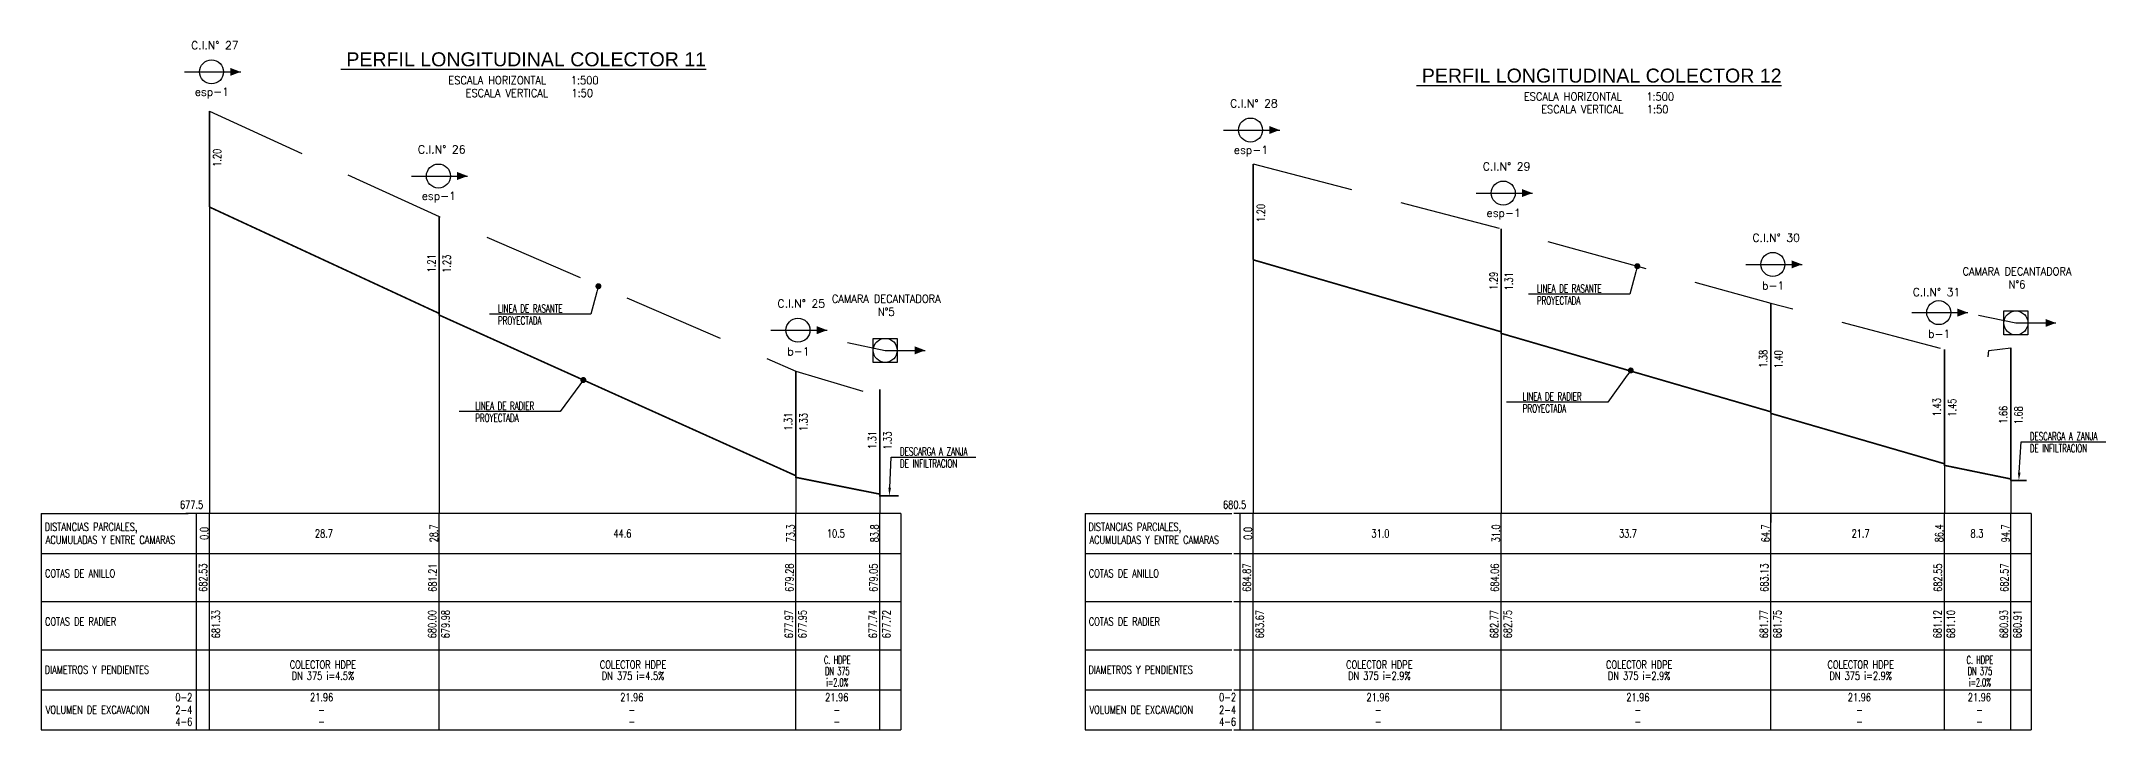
# Model space of a CAD drawing. Extents: x 350769 to 354978, y 6304672 to 6307963.
# Drawn here: x 354094.8 to 354352.9, y 6304674.9 to 6304761 of the extents above; entities that cross this region are included whole.
import ezdxf
from ezdxf import colors
from ezdxf.entities.mleader import LeaderData, LeaderLine
from ezdxf.enums import TextEntityAlignment as Align
from ezdxf.math import Vec2, Vec3

# ---------------------------------------------------------------- set-up
doc = ezdxf.new("R2010")
doc.units = 0
doc.linetypes.add('DASHED', pattern=[19.049999999999997, 12.7, -6.35])
doc.layers.get('0').update_dxf_attribs({"linetype": 'CONTINUOUS'})
for name, color, linetype in [('00-ALL SALIDA SUMIDERO', 1, 'CONTINUOUS'), ('00-FORMATO', 6, 'CONTINUOUS'), ('00_All ext_Txt', 4, 'CONTINUOUS'), ('03_Pav ext_Cota 250', 7, 'CONTINUOUS'), ('03_S2_Pav ext_Borde vereda', 7, 'CONTINUOUS'), ('05', 3, 'CONTINUOUS'), ('C-ROAD-PROF', 3, 'CONTINUOUS'), ('Perfil perfil cajon', 6, 'CONTINUOUS'), ('Perfil perfil texto', 3, 'CONTINUOUS')]:
    doc.layers.add(name, color=color, linetype=linetype)
doc.styles.add('lluvias DET-ROMANS', font='ROMANS.SHX', dxfattribs={"width": 0.9, "height": 2})
doc.styles.add('NEGRITA', font='swisse.ttf')
doc.styles.add('ROMANS', font='romans.shx', dxfattribs={"width": 0.65})

# ---------------------------------------------------------------- blocks, each defined once
blk = doc.blocks.new('_Dot')
at = {"color": 0, "linetype": 'ByBlock', "lineweight": -2}
blk.add_line((-0.5, 0), (-1, 0), dxfattribs=at)
at = {"color": 0, "linetype": 'ByBlock', "const_width": 0.5}
blk.add_lwpolyline([(-0.25, 0, 1), (0.25, 0, 1)], format="xyb", close=True, dxfattribs=at)

msp = doc.modelspace()

# ---------------------------------------------------------------- linework, layer by layer
at = {"layer": '00-ALL SALIDA SUMIDERO', "ltscale": 0.5}
for points, elevation in [([(354119.7632166606, 6304757.158306919, 0, 1, 0), (354118.4595698962, 6304757.158306919, 0, 0, 0)], -1.264502462725251e-08), ([(354249.6390214511, 6304749.889466673, 0, 1, 0), (354248.3353746867, 6304749.889466673, 0, 0, 0)], -1.264502462725251e-08), ([(354148.1248480076, 6304744.140263494, 0, 1, 0), (354146.8212012432, 6304744.140263494, 0, 0, 0)], -1.264502462725251e-08), ([(354281.2254037421, 6304742.008306835, 0, 1, 0), (354279.9217569777, 6304742.008306835, 0, 0, 0)], -1.264502462725251e-08), ([(354314.9254037421, 6304733.089479585, 0, 1, 0), (354313.6217569778, 6304733.089479585, 0, 0, 0)], -1.264502462725251e-08), ([(354335.6594052604, 6304727.060283685, 0, 1, 0), (354334.355758496, 6304727.060283685, 0, 0, 0)], -1.274502462725251e-08), ([(354193.0675508648, 6304724.863077378, 0, 1, 0), (354191.7639041004, 6304724.863077378, 0, 0, 0)], -1.264502462725251e-08)]:
    msp.add_lwpolyline(points, format="xyseb", dxfattribs=dict(at, elevation=elevation))
at = {"layer": '00-ALL SALIDA SUMIDERO', "ltscale": 0.5, "const_width": 0.2}
for points in [[(354115.8672553215, 6304740.259899257), (354115.8672553215, 6304752.259899257)], [(354246.329442403, 6304745.659899183), (354246.329442403, 6304733.659899183)], [(354115.8672553215, 6304740.259899257), (354144.5672553215, 6304726.959899247)], [(354144.5672553215, 6304739.05989923), (354144.5672553215, 6304726.759899247), (354189.1672553215, 6304706.659899227)], [(354277.329442403, 6304737.559899173), (354277.329442403, 6304724.459899182), (354311.0294424031, 6304714.65989916)], [(354246.329442403, 6304733.659899183), (354277.329442403, 6304724.659899172)], [(354311.0294424031, 6304728.259899182), (354311.0294424031, 6304714.459899182)], [(354332.7294424031, 6304722.459899152), (354332.7294424031, 6304707.959899182), (354341.0294424031, 6304706.259899182)], [(354341.0294424031, 6304706.059899182), (354341.0294424031, 6304722.659899183)], [(354189.1672553215, 6304719.759899247), (354189.1672553215, 6304706.45989923), (354199.6672553215, 6304704.35989923)], [(354199.6672553215, 6304717.45989923), (354199.6672553215, 6304704.15989923), (354202.0081635717, 6304704.15989923)], [(354311.0294424031, 6304714.459899182), (354332.7294424031, 6304708.159899151)], [(354341.0294424031, 6304706.059899182), (354343.0073893783, 6304706.059899182)]]:
    msp.add_lwpolyline(points, dxfattribs=at)
at = {"layer": '00-ALL SALIDA SUMIDERO', "ltscale": 0.5}
for points in [[(354346.6618346604, 6304725.768094548, 0, 1, 0), (354345.358187896, 6304725.768094548, 0, 0, 0)], [(354205.3240708119, 6304722.340788132, 0, 1, 0), (354204.0204240475, 6304722.340788132, 0, 0, 0)]]:
    msp.add_lwpolyline(points, format="xyseb", dxfattribs=at)
at = {"layer": '03_Pav ext_Cota 250', "color": 7}
for points in [[(354115.8672553215, 6304674.908357491), (354115.8672553215, 6304701.959899257)], [(354144.5672553215, 6304674.908357464), (354144.5672553215, 6304701.95989923)], [(354189.1672553215, 6304674.908357464), (354189.1672553215, 6304701.95989923)], [(354199.6672553215, 6304674.908357464), (354199.6672553215, 6304701.95989923)], [(354246.329442403, 6304674.908357416), (354246.329442403, 6304701.959899182)], [(354277.329442403, 6304674.908357416), (354277.329442403, 6304701.959899182)], [(354311.0294424031, 6304674.908357416), (354311.0294424031, 6304701.959899182)], [(354332.7294424031, 6304674.908357416), (354332.7294424031, 6304701.959899182)], [(354341.0294424031, 6304674.908357416), (354341.0294424031, 6304701.959899182)]]:
    msp.add_lwpolyline(points, dxfattribs=at)
at = {"layer": '03_S2_Pav ext_Borde vereda'}
for points in [[(354115.8672553215, 6304740.259899257), (354115.8672553215, 6304701.959899257)], [(354246.329442403, 6304733.659899183), (354246.329442403, 6304701.959899185)], [(354144.5672552448, 6304726.759899281), (354144.5672552448, 6304701.959899246)], [(354277.329442403, 6304724.459899182), (354277.329442403, 6304701.959899182)], [(354311.0294424031, 6304714.459899182), (354311.0294424031, 6304700.834866217)], [(354332.7294424031, 6304707.959899182), (354332.7294424031, 6304701.959899182)], [(354189.1672553215, 6304706.45989923), (354189.1672553215, 6304701.959899227)], [(354341.0294424031, 6304706.059899182), (354341.0294424031, 6304701.959899182)], [(354199.6672553215, 6304704.15989923), (354199.6672553215, 6304701.95989923)]]:
    msp.add_lwpolyline(points, dxfattribs=at)
at = {"layer": '05', "color": 1}
for p, q in [((354112.733601663, 6304757.15830692, -1.264502462725251e-08), (354119.7632166606, 6304757.158306919, -1.264502462725251e-08)), ((354242.6094064534, 6304749.889466674, -1.264502462725251e-08), (354249.6390214511, 6304749.889466673, -1.264502462725251e-08)), ((354141.09523301, 6304744.140263495, -1.264502462725251e-08), (354148.1248480076, 6304744.140263494, -1.264502462725251e-08)), ((354274.1957887445, 6304742.008306836, -1.264502462725251e-08), (354281.2254037421, 6304742.008306835, -1.264502462725251e-08)), ((354307.8957887445, 6304733.089479586, -1.264502462725251e-08), (354314.9254037421, 6304733.089479585, -1.264502462725251e-08)), ((354328.6297902628, 6304727.060283686, -1.274502462725251e-08), (354335.6594052604, 6304727.060283685, -1.274502462725251e-08)), ((354341.6618346604, 6304725.768094548), (354346.6618346604, 6304725.768094548)), ((354186.0379358671, 6304724.863077379, -1.264502462725251e-08), (354193.0675508648, 6304724.863077378, -1.264502462725251e-08)), ((354200.3240708119, 6304722.340788132), (354205.3240708119, 6304722.340788132))]:
    msp.add_line(p, q, dxfattribs=at)
for points in [[(354336.9655750204, 6304726.761181181), (354341.6618346604, 6304725.768094548)], [(354195.6278111719, 6304723.333874765), (354200.3240708119, 6304722.340788132)]]:
    msp.add_lwpolyline(points, dxfattribs=at)
for points in [[(354343.1618346604, 6304724.268094548), (354340.1618346604, 6304724.268094548), (354340.1618346604, 6304727.268094548), (354343.1618346604, 6304727.268094548)], [(354201.8240708119, 6304720.840788132), (354198.8240708119, 6304720.840788132), (354198.8240708119, 6304723.840788132), (354201.8240708119, 6304723.840788132)]]:
    msp.add_lwpolyline(points, close=True, dxfattribs=at)
for centre in [(354116.116791889, 6304757.158306919, -1.264502462725251e-08), (354245.9925966794, 6304749.889466673, -1.264502462725251e-08), (354144.4784232359, 6304744.140263494, -1.264502462725251e-08), (354277.5789789705, 6304742.008306835, -1.264502462725251e-08), (354311.2789789705, 6304733.089479585, -1.264502462725251e-08), (354332.0129804888, 6304727.060283685, -1.274502462725251e-08), (354189.4211260931, 6304724.863077378, -1.264502462725251e-08), (354341.6618346604, 6304725.768094548), (354200.3240708119, 6304722.340788132)]:
    msp.add_circle(centre, 1.5, dxfattribs=at)
at = {"layer": 'C-ROAD-PROF', "color": 3, "linetype": 'DASHED', "lineweight": -3, "flags": 128}
for points in [[(354115.8672553215, 6304752.259899257), (354144.5672553215, 6304739.05989923), (354189.1672553215, 6304719.759899247), (354198.8358967216, 6304716.837975527), (354198.8358967216, 6304717.36698035), (354199.6672553215, 6304717.45989923)], [(354246.329442403, 6304745.659899183), (354277.329442403, 6304737.559899173), (354311.0294424031, 6304728.259899182), (354332.7294424031, 6304722.459899152), (354338.1427976495, 6304721.276468882), (354338.2700651137, 6304722.305373312), (354341.0294424045, 6304722.659899183)]]:
    msp.add_lwpolyline(points, dxfattribs=at)
at = {"layer": 'Perfil perfil cajon'}
for p, q in [((354094.8391824579, 6304701.959899261), (354113.1874235377, 6304701.959899262)), ((354094.8391824579, 6304701.959899261), (354094.8391824565, 6304674.908357495)), ((354202.2820437202, 6304701.959899222), (354112.9134634381, 6304701.959899261)), ((354114.2084365635, 6304701.959899261), (354114.2084365623, 6304674.908357495)), ((354225.3013695395, 6304701.959899186), (354243.6496106192, 6304701.959899187)), ((354225.3013695394, 6304701.959899186), (354225.301369538, 6304674.908357421)), ((354343.5494821299, 6304701.959899147), (354243.9194017513, 6304701.959899186)), ((354244.670623645, 6304701.959899186), (354244.6706236438, 6304674.90835742)), ((354094.8391824565, 6304674.908357495), (354113.1874235359, 6304674.908357495)), ((354225.3013695381, 6304674.90835742), (354243.6496106174, 6304674.90835742))]:
    msp.add_line(p, q, dxfattribs=at)
at = {"layer": 'Perfil perfil cajon', "color": 7}
for p, q in [((354094.8391824577, 6304696.959899263), (354113.1874235386, 6304696.95989926)), ((354112.9134634381, 6304696.959899259), (354202.282043719, 6304696.95989922)), ((354225.3013695392, 6304696.959899189), (354243.6496106192, 6304696.959899185)), ((354243.9194017513, 6304696.959899184), (354343.5494821286, 6304696.959899145)), ((354094.8391824574, 6304690.934128378), (354113.1874235368, 6304690.934128378)), ((354112.9134634372, 6304690.934128377), (354202.2820437174, 6304690.934128335)), ((354225.3013695389, 6304690.934128303), (354243.6496106183, 6304690.934128303)), ((354243.9194017504, 6304690.934128302), (354343.549482127, 6304690.93412826)), ((354094.839182457, 6304684.908357495), (354113.1874235359, 6304684.908357492)), ((354112.9134634372, 6304684.908357493), (354202.2820437158, 6304684.908357451)), ((354225.3013695385, 6304684.90835742), (354243.6496106174, 6304684.908357417)), ((354243.9194017504, 6304684.908357418), (354343.5494821254, 6304684.908357376)), ((354094.8391824568, 6304679.908357495), (354113.1874235359, 6304679.908357495)), ((354112.9134634362, 6304679.908357495), (354202.2820437145, 6304679.908357453)), ((354225.3013695383, 6304679.908357421), (354243.6496106174, 6304679.908357421)), ((354243.9194017494, 6304679.90835742), (354343.5494821241, 6304679.908357378))]:
    msp.add_line(p, q, dxfattribs=at)
at = {"layer": 'Perfil perfil cajon'}
for points in [[(354202.2820437202, 6304701.959899187), (354202.2820437132, 6304674.908357421)], [(354343.5494821299, 6304701.959899113), (354343.5494821228, 6304674.908357346)], [(354112.9134634362, 6304674.908357494), (354202.2820437132, 6304674.908357454)], [(354243.9194017494, 6304674.908357419), (354343.5494821228, 6304674.90835738)]]:
    msp.add_lwpolyline(points, dxfattribs=at)

# ---------------------------------------------------------------- texts
at = {"layer": '00-FORMATO', "color": 6, "style": 'NEGRITA'}
for s, p in [('%%U PERFIL LONGITUDINAL COLECTOR 11', (354155.111936721, 6304758.731886804)), ('%%U PERFIL LONGITUDINAL COLECTOR 12', (354289.5429351855, 6304756.694430888))]:
    msp.add_text(s, height=1.750000116368201, dxfattribs=at).set_placement(p, align=Align.MIDDLE)
at = {"layer": '00-FORMATO', "color": 0, "style": 'ROMANS', "width": 0.9}
for s, p in [('ESCALA HORIZONTAL   1:500', (354155.111936721, 6304756.115603934)), ('ESCALA VERTICAL   1:50', (354155.8410104683, 6304754.518590624)), ('ESCALA HORIZONTAL   1:500', (354289.5429351855, 6304754.078148018)), ('ESCALA VERTICAL   1:50', (354290.2720089328, 6304752.481134708))]:
    msp.add_text(s, height=1.000000066496115, dxfattribs=at).set_placement(p, align=Align.MIDDLE)
at = {"layer": 'Perfil perfil texto', "color": 0, "style": 'lluvias DET-ROMANS'}
for s, p in [('C.I.N%%D 27', (354116.5316133222, 6304760.485437181, -1.264502462725251e-08)), ('esp-1', (354116.1650246956, 6304754.512544656, -1.264502462725251e-08)), ('C.I.N%%D 28', (354246.4074181127, 6304753.216596935, -1.264502462725251e-08)), ('C.I.N%%D 26', (354144.8932446692, 6304747.467393756, -1.264502462725251e-08)), ('esp-1', (354246.040829486, 6304747.24370441, -1.264502462725251e-08)), ('C.I.N%%D 29', (354277.9938004037, 6304745.335437097, -1.264502462725251e-08)), ('esp-1', (354144.5266560426, 6304741.494501231, -1.264502462725251e-08)), ('esp-1', (354277.6272117771, 6304739.362544572, -1.264502462725251e-08)), ('C.I.N%%D 30', (354311.6938004037, 6304736.416609847, -1.264502462725251e-08)), ('b-1', (354311.3272117771, 6304730.443717322, -1.264502462725251e-08)), ('C.I.N%%D 31', (354331.730737199, 6304729.630268326, -1.274502462725251e-08)), ('C.I.N%%D 25', (354189.8359475264, 6304728.19020764, -1.264502462725251e-08)), ('b-1', (354189.4693588997, 6304722.217315115, -1.264502462725251e-08)), ('b-1', (354332.0612132954, 6304724.414521422, -1.274502462725251e-08))]:
    msp.add_text(s, height=1, rotation=359.9999999466392, dxfattribs=at).set_placement(p, align=Align.MIDDLE)
at = {"layer": 'Perfil perfil texto', "color": 0, "style": 'lluvias DET-ROMANS', "width": 0.75}
for s, rotation, p in [('1.20', 89.99999994663915, (354116.8141192813, 6304746.417629188)), ('1.20', 89.99999994663915, (354247.2763063675, 6304739.525342906)), ('1.21', 89.99999994663915, (354143.6132896321, 6304733.224920834)), ('1.23', 89.99999994663915, (354145.5141192813, 6304733.167629169)), ('1.29', 89.99999994663915, (354276.3754767183, 6304731.032634561)), ('1.31', 89.99999994663915, (354278.2763063675, 6304730.975342896)), ('1.38', 89.99999994663915, (354310.0754767183, 6304721.28263457)), ('1.40', 89.99999994663915, (354311.9763063675, 6304721.225342905)), ('1.43', 89.99999994663915, (354331.7754767183, 6304715.23263454)), ('1.45', 89.99999994663915, (354333.6763063675, 6304715.175342875)), ('1.66', 89.99999994663915, (354340.0754767183, 6304714.28263457)), ('1.68', 89.99999994663915, (354341.9763063675, 6304714.225342905)), ('1.31', 89.99999994663915, (354188.2132896321, 6304713.424920833)), ('1.33', 89.99999994663915, (354190.1141192813, 6304713.367629168)), ('1.33', 89.99999994663915, (354200.6141192813, 6304711.067629161)), ('1.31', 89.99999994663915, (354198.7132896321, 6304711.124920826)), ('28.7', 359.9999999466392, (354130.165835723, 6304699.440087863)), ('44.6', 359.9999999466392, (354167.4783460301, 6304699.440087863)), ('10.5', 359.9999999466392, (354194.1563752526, 6304699.440087863)), ('31.0', 359.9999999466392, (354262.218740034, 6304699.440087789)), ('33.7', 359.9999999466392, (354293.1700066041, 6304699.440087789)), ('21.7', 359.9999999466392, (354322.2497928427, 6304699.440087789)), ('8.3', 359.9999999466392, (354336.7896628099, 6304699.440087789)), ('682.53', 90.00000005336085, (354115.0531244659, 6304693.916628307)), ('681.21', 90.00000005336085, (354143.7531244659, 6304693.916628283)), ('679.28', 90.00000005336085, (354188.3531244659, 6304693.916628283)), ('679.05', 90.00000005336085, (354198.8531244659, 6304693.916628283)), ('684.87', 90.00000005336085, (354245.5153115474, 6304693.916628232)), ('684.06', 90.00000005336085, (354276.5153115474, 6304693.916628236)), ('683.13', 90.00000005336085, (354310.2153115474, 6304693.916628236)), ('682.55', 90.00000005336085, (354331.9153115474, 6304693.916628236)), ('682.57', 90.00000005336085, (354340.2153115474, 6304693.916628236)), ('681.33', 90.00000005336085, (354116.6768165286, 6304688.107507385)), ('680.00', 90.00000005336085, (354143.698056102, 6304688.107507362)), ('679.98', 90.00000005336085, (354145.3768165286, 6304688.107507362)), ('677.97', 90.00000005336085, (354188.298056102, 6304688.107507362)), ('677.95', 90.00000005336085, (354189.9768165286, 6304688.107507362)), ('677.74', 90.00000005336085, (354198.798056102, 6304688.107507362)), ('677.72', 90.00000005336085, (354200.4768165286, 6304688.107507362)), ('683.67', 90.00000005336085, (354247.1390036101, 6304688.107507311)), ('682.77', 90.00000005336085, (354276.4602431835, 6304688.107507315)), ('682.75', 90.00000005336085, (354278.1390036101, 6304688.107507315)), ('681.77', 90.00000005336085, (354310.1602431835, 6304688.107507315)), ('681.75', 90.00000005336085, (354311.8390036101, 6304688.107507315)), ('681.12', 90.00000005336085, (354331.8602431836, 6304688.107507315)), ('681.10', 90.00000005336085, (354333.5390036101, 6304688.107507315)), ('680.93', 90.00000005336085, (354340.1602431835, 6304688.107507315)), ('680.91', 90.00000005336085, (354341.8390036101, 6304688.107507315))]:
    msp.add_text(s, height=0.9999999999999994, rotation=rotation, dxfattribs=at).set_placement(p, align=Align.MIDDLE_CENTER)
for s, p in [('677.5', (354112.1775865447, 6304702.547145711)), ('680.5', (354242.5500297425, 6304702.547145637))]:
    msp.add_text(s, height=0.9999999999999994, rotation=359.9999999466392, dxfattribs=at).set_placement(p)
for s, p in [('DISTANCIAS PARCIALES,', (354095.2613557357, 6304700.269423075)), ('ACUMULADAS Y ENTRE CAMARAS', (354095.3946890682, 6304698.650375457)), ('DISTANCIAS PARCIALES,', (354225.7235428172, 6304700.269423001)), ('ACUMULADAS Y ENTRE CAMARAS', (354225.8568761497, 6304698.650375382)), ('COTAS DE ANILLO', (354095.304212873, 6304694.459899266)), ('COTAS DE ANILLO', (354225.7663999545, 6304694.459899192)), ('COTAS DE RADIER', (354095.3042128702, 6304688.434128379)), ('COTAS DE RADIER', (354225.7663999517, 6304688.434128304)), ('DIAMETROS Y PENDIENTES', (354095.2613557245, 6304682.408357499)), ('DIAMETROS Y PENDIENTES', (354225.7235428061, 6304682.408357425)), ('VOLUMEN DE EXCAVACION', (354095.3946890555, 6304677.408357497)), ('VOLUMEN DE EXCAVACION', (354225.856876137, 6304677.408357423))]:
    msp.add_text(s, height=0.9999999999999994, rotation=359.9999999466392, dxfattribs=at).set_placement(p, align=Align.MIDDLE_LEFT)
for s, p in [('0.0', (354115.7072404447, 6304699.459899249)), ('28.7', (354144.4072404447, 6304699.459899222)), ('73.3', (354189.0072404447, 6304699.459899222)), ('83.8', (354199.5072404447, 6304699.459899222)), ('0.0', (354246.1694275262, 6304699.459899175)), ('31.0', (354277.1694275262, 6304699.459899175)), ('64.7', (354310.8694275262, 6304699.459899175)), ('86.4', (354332.5694275262, 6304699.459899175)), ('94.7', (354340.8694275262, 6304699.459899175))]:
    msp.add_text(s, height=0.9999999999999994, rotation=90.00000005336085, dxfattribs=at).set_placement(p, align=Align.CENTER)
for s, p in [('0-2', (354112.65836314, 6304678.965021243)), ('21.96', (354129.881053606, 6304678.965021266)), ('21.96', (354168.6506341415, 6304678.965021266)), ('21.96', (354194.2732579563, 6304678.965021265)), ('0-2', (354243.1205502215, 6304678.965021169)), ('21.96', (354261.933957917, 6304678.965021191)), ('21.96', (354294.40766311, 6304678.965021191)), ('21.96', (354322.1004970669, 6304678.965021191)), ('21.96', (354337.0973713509, 6304678.965021191)), ('2-4', (354112.65836314, 6304677.378382099)), ('4-6', (354112.65836314, 6304675.905328471)), ('-', (354129.8810536069, 6304677.378382118)), ('-', (354168.6506341424, 6304677.378382118)), ('-', (354194.2732579572, 6304677.378382117)), ('2-4', (354243.1205502215, 6304677.378382024)), ('4-6', (354243.1205502215, 6304675.905328397)), ('-', (354261.9339579179, 6304677.378382044)), ('-', (354294.4076631109, 6304677.378382044)), ('-', (354322.1004970678, 6304677.378382044)), ('-', (354337.0973713518, 6304677.378382044)), ('-', (354129.881053606, 6304675.905328494)), ('-', (354168.6506341415, 6304675.905328494)), ('-', (354194.2732579563, 6304675.905328493)), ('-', (354261.933957917, 6304675.905328419)), ('-', (354294.40766311, 6304675.905328419)), ('-', (354322.1004970669, 6304675.905328419)), ('-', (354337.0973713509, 6304675.905328419))]:
    msp.add_text(s, height=0.9999999999999994, rotation=359.9999999466392, dxfattribs=at).set_placement(p, align=Align.MIDDLE)
at = {"layer": 'Perfil perfil texto', "color": 0, "attachment_point": 2, "style": 'lluvias DET-ROMANS'}
for s, insert, char_height, width, rotation, line_spacing_factor in [('CAMARA DECANTADORA \\PN%%D6', (354341.7950634914, 6304732.719058164), 1, 13.2085714290227, 359.9999999733196, 0.9806521173167446), ('CAMARA DECANTADORA \\PN%%D5', (354200.457299643, 6304729.291751748), 1, 13.2085714290227, 359.9999999733196, 0.9806521173167446), ('{\\W0.6;C. HDPE \\PDN 375 \\Pi=2.0%}', (354194.3436015518, 6304684.126822563), 0.9999999999999994, 12.13178571521333, 359.99999994663915, 0.8392062547483613), ('{\\W0.6;C. HDPE \\PDN 375 \\Pi=2.0%}', (354337.1677149464, 6304684.126822489), 0.9999999999999994, 12.13178571521333, 359.99999994663915, 0.8392062547483613), ('{\\W0.75;COLECTOR HDPE \\PDN 375 i=4.5%}', (354130.0386557763, 6304683.545002989), 0.9999999999999994, 12.13178571521333, 359.99999994663915, 0.8392062547483613), ('{\\W0.75;COLECTOR HDPE \\PDN 375 i=4.5%}', (354168.8082363118, 6304683.545002989), 0.9999999999999994, 12.13178571521333, 359.99999994663915, 0.8392062547483613), ('{\\W0.75;COLECTOR HDPE \\PDN 375 i=2.9%}', (354262.0915600873, 6304683.545002914), 0.9999999999999994, 12.13178571521333, 359.99999994663915, 0.8392062547483613), ('{\\W0.75;COLECTOR HDPE \\PDN 375 i=2.9%}', (354294.5652652803, 6304683.545002914), 0.9999999999999994, 12.13178571521333, 359.99999994663915, 0.8392062547483613), ('{\\W0.75;COLECTOR HDPE \\PDN 375 i=2.9%}', (354322.2580992372, 6304683.545002914), 0.9999999999999994, 12.13178571521333, 359.99999994663915, 0.8392062547483613)]:
    msp.add_mtext(s, dxfattribs=dict(at, insert=insert, char_height=char_height, width=width, rotation=rotation, line_spacing_factor=line_spacing_factor))

# ---------------------------------------------------------------- leaders
at = {"layer": '00_All ext_Txt'}
ml = msp.add_multileader_mtext('Standard', dxfattribs=at)
ml.set_content('{\\C256;LINEA DE RASANTE PROYECTADA}', color=2, style='ROMANS')
ml.set_leader_properties(color=7)
ml.set_arrow_properties(name='DOT')
ml.build(insert=Vec2(0, 0))
ml.multileader.update_dxf_attribs({"text_left_attachment_type": 6, "text_right_attachment_type": 6, "dogleg_length": 0.4164050059420628, "arrow_head_size": 0.75})
ctx = ml.context
ctx.base_point, ctx.char_height, ctx.arrow_head_size, ctx.landing_gap_size, ctx.plane_origin, ctx.plane_x_axis, ctx.plane_y_axis = Vec3(354281.7400204787, 6304729.371183642, 5.154850477964229e-09), 1, 0.75, 0.05000000250530529, Vec3(354291.1509810308, 6304765.647619017, 1.392516601345627e-07), Vec3(1, -1.27675647831893e-15, -3.517525297178413e-09), Vec3(1.292968947391459e-15, 1, 4.609055430399856e-09)
ctx.left_attachment, ctx.right_attachment = 6, 6
notes = []
notes.append((ctx, [(1, (1, 1, 0), (354293.38034963, 6304729.371183642, -3.579030177931302e-08), (-1, 1.27675647831893e-15, 3.517525297178411e-09), 1.040329146316736, [(1, [(354294.3369303708, 6304732.866438107, -2.30452771519993e-08)], 0, [])])]))
ctx.mtext.insert, ctx.mtext.text_direction, ctx.mtext.rotation, ctx.mtext.width, ctx.mtext.line_spacing_factor, ctx.mtext.line_spacing_style, ctx.mtext.flow_direction, ctx.mtext.extrusion = Vec3(354281.7900204812, 6304730.571183642, 1.05098407207727e-08), Vec3(1, -1.27675647831893e-15, -3.517525297178413e-09), 6.283185307179585, 11.43449085514294, 0.8999999999999998, 2, 5, Vec3(3.517525297178409e-09, -4.609055430399863e-09, 1)
ml = msp.add_multileader_mtext('Standard', dxfattribs=at)
ml.set_content('{\\C256;LINEA DE RASANTE PROYECTADA}', color=2, style='ROMANS')
ml.set_leader_properties(color=7)
ml.set_arrow_properties(name='DOT')
ml.build(insert=Vec2(0, 0))
ml.multileader.update_dxf_attribs({"text_left_attachment_type": 6, "text_right_attachment_type": 6, "dogleg_length": 0.4164050059420628, "arrow_head_size": 0.75})
ctx = ml.context
ctx.base_point, ctx.char_height, ctx.arrow_head_size, ctx.landing_gap_size, ctx.plane_origin, ctx.plane_x_axis, ctx.plane_y_axis = Vec3(354151.8808550086, 6304726.866977969, 2.820012762996353e-08), 1, 0.75, 0.05000000250530529, Vec3(354161.2918155608, 6304753.143413344, 1.162063829825635e-07), Vec3(1, -1.27675647831893e-15, -3.517525297178413e-09), Vec3(1.292968947391459e-15, 1, 4.609055430399856e-09)
ctx.left_attachment, ctx.right_attachment = 6, 6
notes.append((ctx, [(1, (1, 1, 0), (354163.5211841599, 6304726.866977969, -1.274502462731372e-08), (-1, 1.27675647831893e-15, 3.517525297178411e-09), 1.040329146316736, [(1, [(354164.4777649007, 6304730.362232434)], 0, [])])]))
ctx.mtext.insert, ctx.mtext.text_direction, ctx.mtext.rotation, ctx.mtext.width, ctx.mtext.line_spacing_factor, ctx.mtext.line_spacing_style, ctx.mtext.flow_direction, ctx.mtext.extrusion = Vec3(354151.9308550111, 6304728.066977969, 3.355511787277201e-08), Vec3(1, -1.27675647831893e-15, -3.517525297178413e-09), 6.283185307179585, 11.43449085514294, 0.8999999999999998, 2, 5, Vec3(3.517525297178409e-09, -4.609055430399863e-09, 1)
ml = msp.add_multileader_mtext('Standard', dxfattribs=at)
ml.set_content('{\\C256;LINEA DE RADIER PROYECTADA}', color=2, style='ROMANS')
ml.set_leader_properties(color=7)
ml.set_arrow_properties(name='DOT')
ml.build(insert=Vec2(0, 0))
ml.multileader.update_dxf_attribs({"text_left_attachment_type": 6, "text_right_attachment_type": 6, "dogleg_length": 0.4164050059420628, "arrow_head_size": 0.75})
ctx = ml.context
ctx.base_point, ctx.char_height, ctx.arrow_head_size, ctx.landing_gap_size, ctx.plane_origin, ctx.plane_x_axis, ctx.plane_y_axis = Vec3(354279.9662551002, 6304715.880220396, 6.432875947869121e-09), 1, 0.75, 0.05000000250530529, Vec3(354291.1592177871, 6304750.982740197, 1.288508060633009e-07), Vec3(1, -1.27675647831893e-15, -3.517525297178413e-09), Vec3(1.292968947391459e-15, 1, 4.609055430399856e-09)
ctx.left_attachment, ctx.right_attachment = 6, 6
notes.append((ctx, [(1, (1, 1, 0), (354290.6422985372, 6304715.880220396, -3.112037691570036e-08), (-1, 1.27675647831893e-15, 3.517525297178411e-09), 1.040329146316736, [(1, [(354293.5168848628, 6304719.826046205, -2.30452771519993e-08)], 0, [])])]))
ctx.mtext.insert, ctx.mtext.text_direction, ctx.mtext.rotation, ctx.mtext.width, ctx.mtext.line_spacing_factor, ctx.mtext.line_spacing_style, ctx.mtext.flow_direction, ctx.mtext.extrusion = Vec3(354280.0162551027, 6304717.080220397, 1.178786619067759e-08), Vec3(1, -1.27675647831893e-15, -3.517525297178413e-09), 6.283185307179585, 11.43449085514294, 0.8999999999999998, 2, 5, Vec3(3.517525297178409e-09, -4.609055430399863e-09, 1)
ml = msp.add_multileader_mtext('Standard', dxfattribs=at)
ml.set_content('{\\C256;LINEA DE RADIER PROYECTADA}', color=2, style='ROMANS')
ml.set_leader_properties(color=7)
ml.set_arrow_properties(name='DOT')
ml.build(insert=Vec2(0, 0))
ml.multileader.update_dxf_attribs({"text_left_attachment_type": 6, "text_right_attachment_type": 6, "dogleg_length": 0.4164050059420628, "arrow_head_size": 0.75})
ctx = ml.context
ctx.base_point, ctx.char_height, ctx.arrow_head_size, ctx.landing_gap_size, ctx.plane_origin, ctx.plane_x_axis, ctx.plane_y_axis = Vec3(354149.0375599146, 6304714.692531265, 2.947815309986842e-08), 1, 0.75, 0.05000000250530529, Vec3(354160.2305226015, 6304739.795051066, 1.058055289113016e-07), Vec3(1, -1.27675647831893e-15, -3.517525297178413e-09), Vec3(1.292968947391459e-15, 1, 4.609055430399856e-09)
ctx.left_attachment, ctx.right_attachment = 6, 6
notes.append((ctx, [(1, (1, 1, 0), (354159.7136033516, 6304714.692531265, -8.075099763701065e-09), (-1, 1.27675647831893e-15, 3.517525297178411e-09), 1.040329146316736, [(1, [(354162.5881896772, 6304718.638357074)], 0, [])])]))
ctx.mtext.insert, ctx.mtext.text_direction, ctx.mtext.rotation, ctx.mtext.width, ctx.mtext.line_spacing_factor, ctx.mtext.line_spacing_style, ctx.mtext.flow_direction, ctx.mtext.extrusion = Vec3(354149.0875599171, 6304715.892531266, 3.483314334267689e-08), Vec3(1, -1.27675647831893e-15, -3.517525297178413e-09), 6.283185307179585, 11.43449085514294, 0.8999999999999998, 2, 5, Vec3(3.517525297178409e-09, -4.609055430399863e-09, 1)
ml = msp.add_multileader_mtext('Standard', dxfattribs=at)
ml.set_content('{\\C256;DESCARGA A ZANJA DE INFILTRACION}', color=2, style='ROMANS')
ml.set_leader_properties(color=7)
ml.build(insert=Vec2(0, 0))
ml.multileader.update_dxf_attribs({"text_left_attachment_type": 6, "text_right_attachment_type": 6, "dogleg_length": 0.4164050059420628, "arrow_head_size": 1})
ctx = ml.context
ctx.base_point, ctx.char_height, ctx.arrow_head_size, ctx.landing_gap_size, ctx.plane_origin, ctx.plane_x_axis, ctx.plane_y_axis = Vec3(354343.3477035141, 6304710.894444221, -5.43839393411363e-09), 1, 1, 0.05000000250530529, Vec3(354350.2184342989, 6304728.988506222, 5.379017145398308e-08), Vec3(1, -1.27675647831893e-15, -3.517525297178413e-09), Vec3(1.292968947391459e-15, 1, 4.609055430399856e-09)
ctx.left_attachment, ctx.right_attachment = 6, 6
notes.append((ctx, [(0, (1, 1, 0), (354342.3073743678, 6304710.894444221, -1.779009844552492e-09), (1, -1.333980486555479e-15, -3.51752529717841e-09), 1.040329146316736, [(1, [(354342.0184158907, 6304706.059899182, -2.30452771519993e-08)], 0, [])])]))
ctx.mtext.insert, ctx.mtext.text_direction, ctx.mtext.rotation, ctx.mtext.width, ctx.mtext.line_spacing_factor, ctx.mtext.line_spacing_style, ctx.mtext.flow_direction, ctx.mtext.extrusion = Vec3(354343.3977035166, 6304712.094444221), Vec3(1, -1.27675647831893e-15, -3.517525297178413e-09), 6.283185307179585, 9.390952380952383, 0.8999999999999998, 2, 5, Vec3(3.517525297178409e-09, -4.609055430399863e-09, 1)
ml = msp.add_multileader_mtext('Standard', dxfattribs=at)
ml.set_content('{\\C256;DESCARGA A ZANJA DE INFILTRACION}', color=2, style='ROMANS')
ml.set_leader_properties(color=7)
ml.build(insert=Vec2(0, 0))
ml.multileader.update_dxf_attribs({"text_left_attachment_type": 6, "text_right_attachment_type": 6, "dogleg_length": 0.4164050059420628, "arrow_head_size": 1})
ctx = ml.context
ctx.base_point, ctx.char_height, ctx.arrow_head_size, ctx.landing_gap_size, ctx.plane_origin, ctx.plane_x_axis, ctx.plane_y_axis = Vec3(354202.1205534136, 6304708.994444269, 1.77702499540886e-08), 1, 1, 0.05000000250530529, Vec3(354209.5377278549, 6304717.08850627, 2.898613165339456e-08), Vec3(1, -1.27675647831893e-15, -3.517525297178413e-09), Vec3(1.292968947391459e-15, 1, 4.609055430399856e-09)
ctx.left_attachment, ctx.right_attachment = 6, 6
notes.append((ctx, [(0, (1, 1, 0), (354201.0802242673, 6304708.994444269, 2.142963404364974e-08), (1, -1.333980486555479e-15, -3.51752529717841e-09), 1.040329146316736, [(1, [(354200.8377094466, 6304704.15989923)], 0, [])])]))
ctx.mtext.insert, ctx.mtext.text_direction, ctx.mtext.rotation, ctx.mtext.width, ctx.mtext.line_spacing_factor, ctx.mtext.line_spacing_style, ctx.mtext.flow_direction, ctx.mtext.extrusion = Vec3(354202.1705534161, 6304710.194444269, 2.312524019689702e-08), Vec3(1, -1.27675647831893e-15, -3.517525297178413e-09), 6.283185307179585, 9.390952380952383, 0.8999999999999998, 2, 5, Vec3(3.517525297178409e-09, -4.609055430399863e-09, 1)
for ctx, leaders in notes:
    for number, flags, end, landing, length, lines in leaders:
        leader = LeaderData()
        leader.index, (leader.has_last_leader_line, leader.has_dogleg_vector, leader.attachment_direction) = number, flags
        leader.last_leader_point, leader.dogleg_vector, leader.dogleg_length = Vec3(end), Vec3(landing), length
        for number, points, colour, breaks in lines:
            line = LeaderLine()
            line.index, line.vertices, line.color, line.breaks = number, Vec3.list(points), colors.encode_raw_color(colour), breaks
            leader.lines.append(line)
        ctx.leaders.append(leader)

doc.saveas('drawing.dxf')
